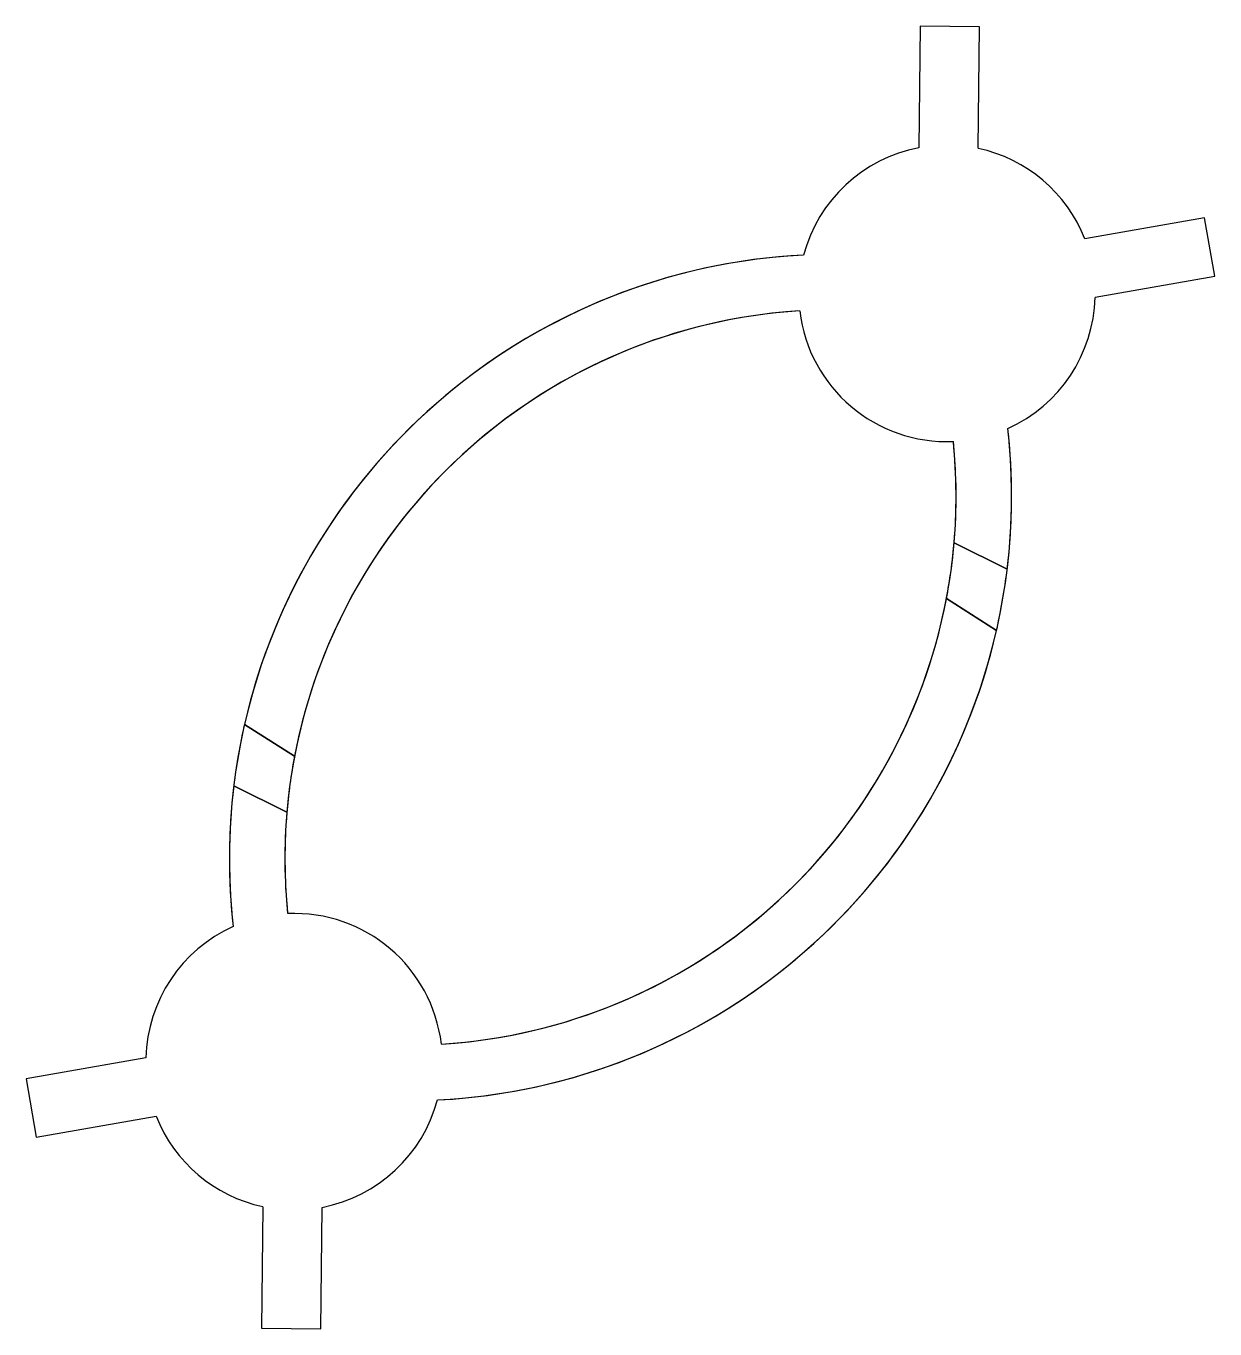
# Model space of a CAD drawing. Header units: metres. Extents: x -60 to 140, y -107 to 112.
import ezdxf

# ---------------------------------------------------------------- set-up
doc = ezdxf.new("R2010")
doc.units = ezdxf.units.M

msp = doc.modelspace()

# ---------------------------------------------------------------- linework, layer by layer
for p, q in [((90.69, 112.4), (90.46, 91.89)), ((90.69, 112.4, 5), (90.46, 91.89, 5)), ((100.69, 112.28), (90.69, 112.4)), ((90.69, 112.4), (90.69, 112.4, 5)), ((100.69, 112.28, 5), (90.69, 112.4, 5)), ((100.46, 91.78), (100.69, 112.28)), ((100.46, 91.78, 5), (100.69, 112.28, 5)), ((100.69, 112.28), (100.69, 112.28, 5)), ((90.46, 91.89, 5), (90.46, 91.89)), ((100.46, 91.78, 5), (100.46, 91.78)), ((138.63, 80.06), (118.44, 76.51)), ((138.63, 80.06, 5), (118.44, 76.51, 5)), ((140.36, 70.21), (138.63, 80.06)), ((138.63, 80.06), (138.63, 80.06, 5)), ((140.36, 70.21, 5), (138.63, 80.06, 5)), ((118.44, 76.51, 5), (118.44, 76.51)), ((71.02, 73.78, 5), (71.02, 73.78)), ((120.17, 66.66), (140.36, 70.21)), ((120.17, 66.66, 5), (140.36, 70.21, 5)), ((140.36, 70.21), (140.36, 70.21, 5)), ((120.17, 66.66, 5), (120.17, 66.66)), ((70.35, 64.37), (70.35, 64.37, 5)), ((105.44, 44.55), (105.44, 44.55, 5)), ((96.26, 42.37, 5), (96.26, 42.37)), ((96.39, 25.27, 5), (96.39, 25.27, 2.5)), ((105.33, 20.8, 5), (96.39, 25.27, 5)), ((96.39, 25.27, 2.5), (105.33, 20.8, 2.5)), ((105.33, 20.8, 2.5), (105.33, 20.8, 5)), ((95.09, 15.85, 5), (95.09, 15.85, 2.5)), ((103.53, 10.48, 5), (95.09, 15.85, 5)), ((95.09, 15.85, 2.5), (103.53, 10.48, 2.5)), ((103.53, 10.48, 2.5), (103.53, 10.48, 5)), ((-23.23, -5.37, 5), (-23.23, -5.37, 2.5)), ((-14.79, -10.73, 5), (-23.23, -5.37, 5)), ((-23.23, -5.37, 2.5), (-14.79, -10.73, 2.5)), ((-14.79, -10.73, 2.5), (-14.79, -10.73, 5)), ((-25.03, -15.69, 5), (-25.03, -15.69, 2.5)), ((-16.09, -20.16, 5), (-25.03, -15.69, 5)), ((-25.03, -15.69, 2.5), (-16.09, -20.16, 2.5)), ((-16.09, -20.16, 2.5), (-16.09, -20.16, 5)), ((-15.96, -37.25), (-15.96, -37.25, 5)), ((-25.14, -39.44, 5), (-25.14, -39.44)), ((9.95, -59.26, 5), (9.95, -59.26)), ((-39.86, -61.55), (-60.06, -65.09)), ((-39.86, -61.55, 5), (-60.06, -65.09, 5)), ((-39.86, -61.55, 5), (-39.86, -61.55)), ((-60.06, -65.09), (-58.33, -74.94)), ((-60.06, -65.09), (-60.06, -65.09, 5)), ((-60.06, -65.09, 5), (-58.33, -74.94, 5)), ((9.28, -68.67), (9.28, -68.67, 5)), ((-58.33, -74.94), (-38.13, -71.39)), ((-58.33, -74.94, 5), (-38.13, -71.39, 5)), ((-38.13, -71.39, 5), (-38.13, -71.39)), ((-58.33, -74.94), (-58.33, -74.94, 5)), ((-20.15, -86.67), (-20.39, -107.17)), ((-20.15, -86.67, 5), (-20.39, -107.17, 5)), ((-20.15, -86.67, 5), (-20.15, -86.67)), ((-10.39, -107.28), (-10.15, -86.78)), ((-10.39, -107.28, 5), (-10.15, -86.78, 5)), ((-10.15, -86.78, 5), (-10.15, -86.78)), ((-20.39, -107.17), (-10.39, -107.28)), ((-20.39, -107.17), (-20.39, -107.17, 5)), ((-20.39, -107.17, 5), (-10.39, -107.28, 5)), ((-10.39, -107.28), (-10.39, -107.28, 5))]:
    msp.add_line(p, q)
for centre, radius, start, end in [((95.18, 67.34), 25, 100.8842, 165.0666), ((95.18, 67.34, 5), 25, 100.8842, 165.0666), ((95.18, 67.34), 25, 21.5049, 77.8102), ((95.18, 67.34, 5), 25, 21.5049, 77.8102), ((76.16, -28.03), 101.95, 92.8922, 186.4229), ((76.16, -28.03, 5), 101.95, 92.8922, 167.1558), ((95.18, 67.34), 25, 294.2485, 358.431), ((95.18, 67.34, 5), 25, 294.2485, 358.431), ((76.16, -28.03), 92.59, 93.5986, 185.7165), ((76.16, -28.03, 5), 92.59, 93.5986, 169.2322), ((95.18, 67.34), 25, 186.823, 272.4921), ((95.18, 67.34, 5), 25, 186.823, 272.4921), ((4.14, 33.14), 101.95, -87.1078, 6.4229), ((4.14, 33.14, 5), 101.95, -6.9526, 6.4229), ((4.14, 33.14), 92.59, -86.4014, 5.7165), ((4.14, 33.14, 5), 92.59, -4.8762, 5.7165), ((4.14, 33.14, 2.5), 92.59, -10.7678, -4.8762), ((4.14, 33.14, 2.5), 101.95, 347.1558, 353.0474), ((4.14, 33.14, 5), 92.59, -86.4014, -10.7678), ((4.14, 33.14, 5), 101.95, -87.1078, -12.8442), ((76.16, -28.03, 2.5), 101.95, 167.1558, 173.0474), ((76.16, -28.03, 2.5), 92.59, 169.2322, 175.1238), ((76.16, -28.03, 5), 101.95, 173.0474, 186.4229), ((76.16, -28.03, 5), 92.59, 175.1238, 185.7165), ((-14.87, -62.23), 25, 6.823, 92.4921), ((-14.87, -62.23, 5), 25, 6.823, 92.4921), ((-14.87, -62.23), 25, 114.2485, 178.431), ((-14.87, -62.23, 5), 25, 114.2485, 178.431), ((-14.87, -62.23), 25, 280.8842, 345.0666), ((-14.87, -62.23, 5), 25, 280.8842, 345.0666), ((-14.87, -62.23), 25, 201.5049, 257.8102), ((-14.87, -62.23, 5), 25, 201.5049, 257.8102)]:
    msp.add_arc(centre, radius, start, end)

doc.saveas('drawing.dxf')
